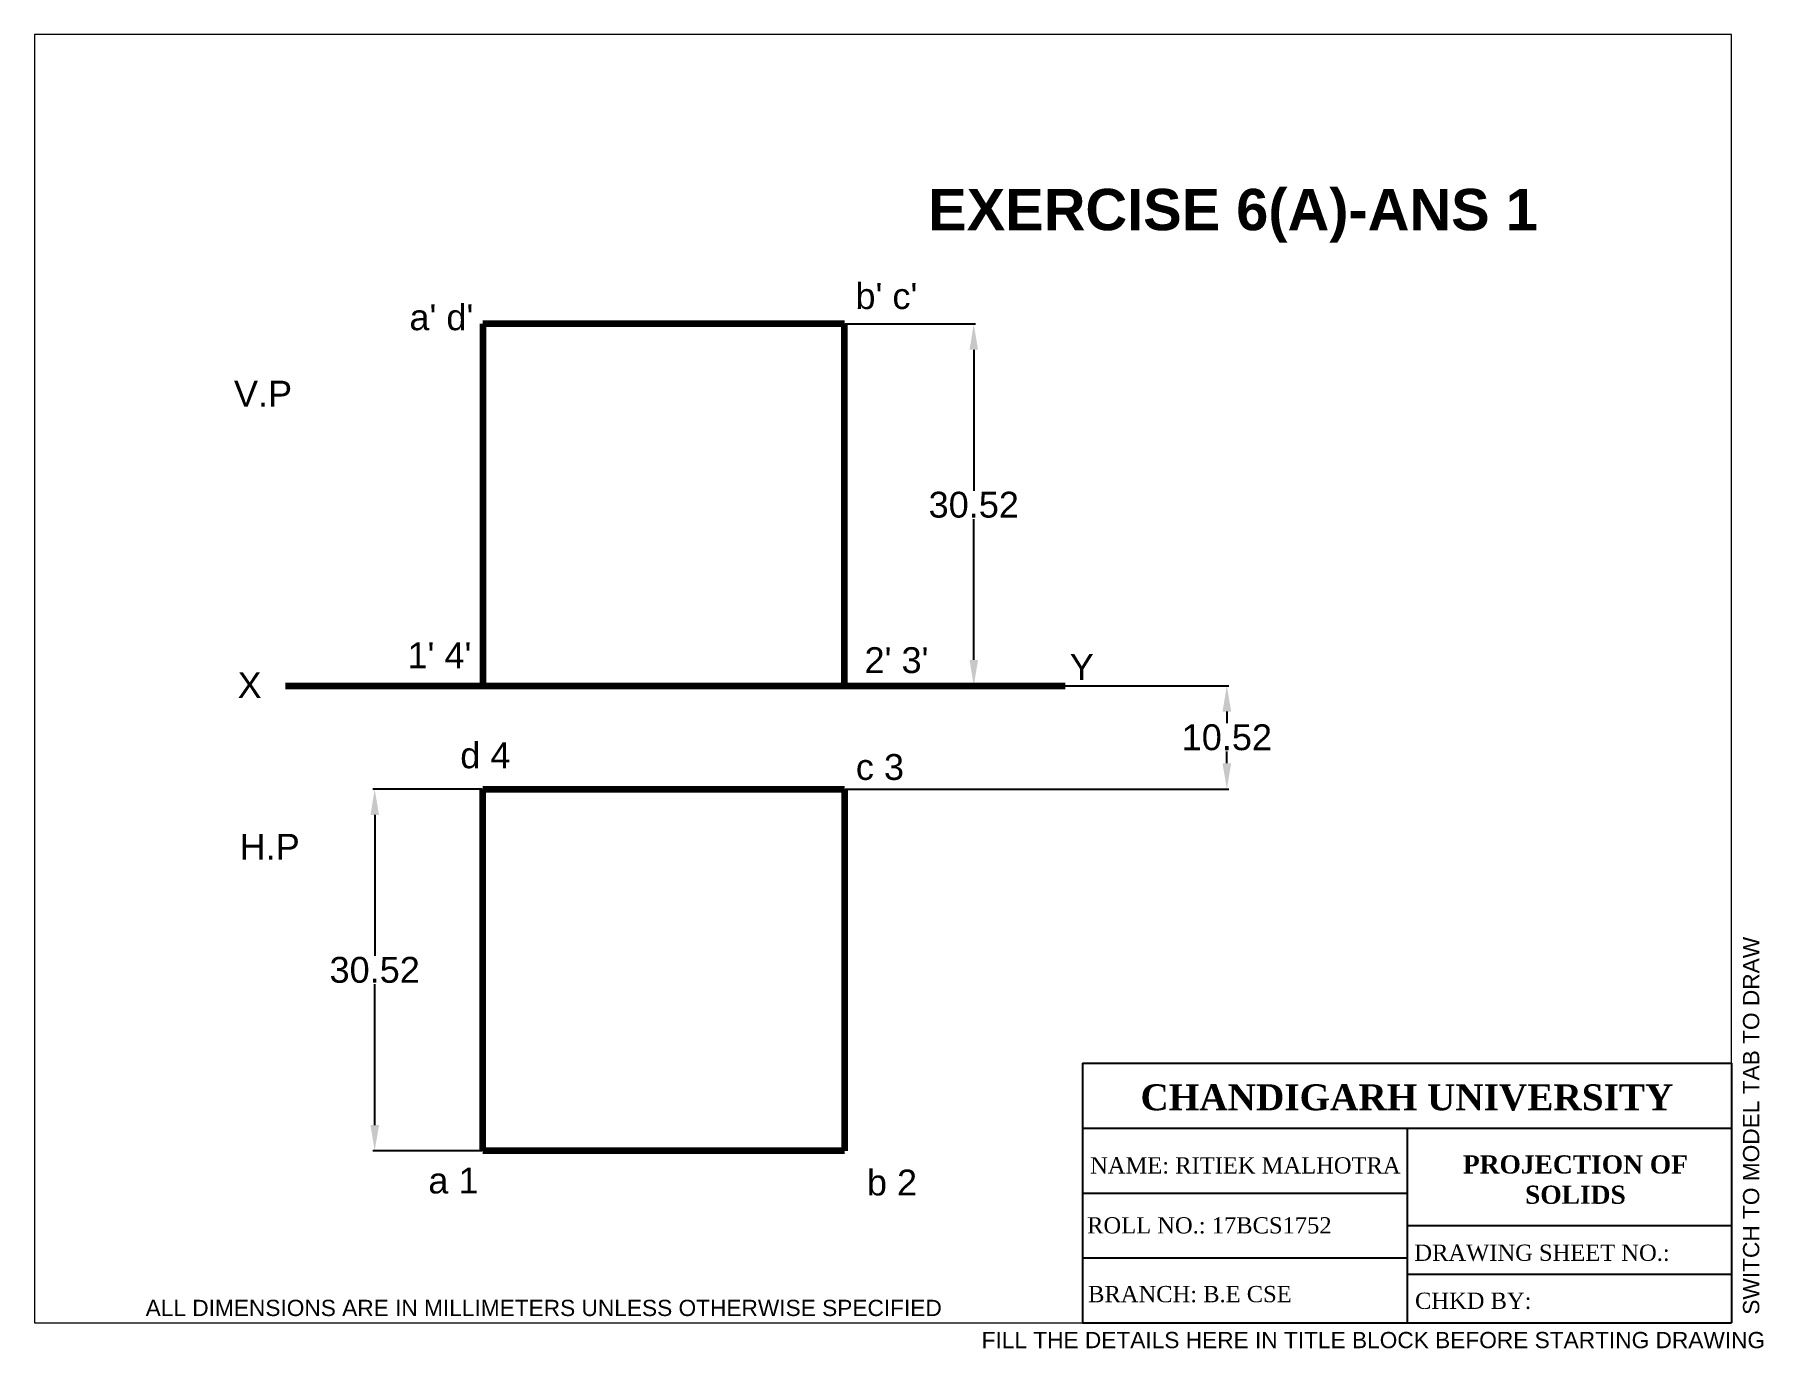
# Paper-space layout 'Layout1' of a CAD drawing. Header units: millimetres. Extents: x 0 to 266, y -4 to 198.
# The model-space entities are those that its viewports show. They can reach past a viewport. Long polylines and large blocks are cut down to what shows.
import ezdxf

# ---------------------------------------------------------------- set-up
doc = ezdxf.new("R2010")
doc.units = ezdxf.units.MM
doc.linetypes.add('ACAD_ISO08W100', pattern=[36, 24, -3, 6, -3])
doc.layers.add('Comments', color=10, linetype='Continuous', lineweight=13, plot=False)
doc.layers.add('thick continuous', color=7, linetype='Continuous', lineweight=30)
doc.styles.get("Standard").update_dxf_attribs({"font": 'arial.ttf'})
doc.dimstyles.get("Standard").update_dxf_attribs({"dimtxt": 2.5, "dimasz": 2.5, "dimexe": 0.18, "dimexo": 0.0625, "dimgap": 0.09, "dimtad": 0, "dimtih": 1, "dimtoh": 1, "dimdec": 1, "dimzin": 0, "dimdsep": 46, "dimtxsty": 'Standard', "dimcen": 0.09, "dimadec": 0, "dimazin": 0, "dimtfac": 1, "dimtdec": 1, "dimtofl": 0, "dimtmove": 0, "dimatfit": 3, "dimfxl": 1, "dimtolj": 1, "dimtzin": 0, "dimarcsym": 0})

# ---------------------------------------------------------------- blocks, each defined once
blk = doc.blocks.new('*D0')
at = {"layer": 'Defpoints', "color": 0}
for p in [(42.88, 182.96), (42.88, 147.96), (55.39, 147.96)]:
    blk.add_point(p, dxfattribs=at)
at = {"layer": 'thick continuous', "color": 0, "lineweight": -2}
for p, q in [((42.95, 182.96), (55.57, 182.96)), ((55.39, 180.46), (55.39, 166.83)), ((55.39, 150.46), (55.39, 164.09)), ((42.95, 147.96), (55.57, 147.96))]:
    blk.add_line(p, q, dxfattribs=at)
at = {"layer": 'thick continuous', "color": 0}
for points in [[(55.81, 180.46), (54.98, 180.46), (55.39, 182.96)], [(54.98, 150.46), (55.81, 150.46), (55.39, 147.96)]]:
    blk.add_solid(points, dxfattribs=at)
at = {"layer": 'thick continuous', "color": 0, "insert": (55.39, 165.46), "char_height": 2.5, "attachment_point": 5}
blk.add_mtext('\\A1;30.52', dxfattribs=at)
blk = doc.blocks.new('*D1')
at = {"layer": 'Defpoints', "color": 0}
for p in [(42.88, 147.96), (79.88, 147.96), (42.88, 137.96)]:
    blk.add_point(p, dxfattribs=at)
at = {"layer": 'thick continuous', "color": 0, "lineweight": -2}
for p, q in [((42.95, 147.96), (80.06, 147.96)), ((79.88, 145.46), (79.88, 144.33)), ((79.88, 140.46), (79.88, 141.59)), ((42.95, 137.96), (80.06, 137.96))]:
    blk.add_line(p, q, dxfattribs=at)
at = {"layer": 'thick continuous', "color": 0}
for points in [[(80.3, 145.46), (79.46, 145.46), (79.88, 147.96)], [(79.46, 140.46), (80.3, 140.46), (79.88, 137.96)]]:
    blk.add_solid(points, dxfattribs=at)
at = {"layer": 'thick continuous', "color": 0, "insert": (79.88, 142.96), "char_height": 2.5, "attachment_point": 5}
blk.add_mtext('\\A1;10.52', dxfattribs=at)
blk = doc.blocks.new('*D2')
at = {"layer": 'Defpoints', "color": 0}
for p in [(-2.58, 137.96), (7.88, 137.96), (7.88, 102.96)]:
    blk.add_point(p, dxfattribs=at)
at = {"layer": 'thick continuous', "color": 0, "lineweight": -2}
for p, q in [((7.82, 137.96), (-2.76, 137.96)), ((-2.58, 135.46), (-2.58, 121.83)), ((-2.58, 105.46), (-2.58, 119.09)), ((7.82, 102.96), (-2.76, 102.96))]:
    blk.add_line(p, q, dxfattribs=at)
at = {"layer": 'thick continuous', "color": 0}
for points in [[(-2.16, 135.46), (-2.99, 135.46), (-2.58, 137.96)], [(-2.99, 105.46), (-2.16, 105.46), (-2.58, 102.96)]]:
    blk.add_solid(points, dxfattribs=at)
at = {"layer": 'thick continuous', "color": 0, "insert": (-2.58, 120.46), "char_height": 2.5, "attachment_point": 5}
blk.add_mtext('\\A1;30.52', dxfattribs=at)

msp = doc.modelspace()

# ---------------------------------------------------------------- linework, layer by layer
at = {"layer": 'thick continuous', "lineweight": 100}
for p, q in [((42.88, 182.96), (7.88, 182.96)), ((7.88, 182.96), (7.88, 147.96)), ((42.88, 147.96), (42.88, 182.96)), ((-11.2, 147.96), (64.23, 147.96)), ((7.88, 137.96), (42.88, 137.96)), ((7.88, 102.96), (7.88, 137.96)), ((42.88, 137.96), (42.88, 102.96)), ((42.88, 102.96), (7.88, 102.96))]:
    msp.add_line(p, q, dxfattribs=at)
at = {"layer": 'thick continuous'}
msp.add_line((7.88, 147.96), (42.88, 147.96), dxfattribs=at)

# ---------------------------------------------------------------- texts
at = {"layer": 'thick continuous', "attachment_point": 1}
for s, width, insert, char_height in [('{\\fArial|b1|i0|c0|p34;EXERCISE 6(A)-ANS 1}', 59.4277, (50.98, 196.03), 4), ("b' c'", 20.3037, (43.94, 186.91), 2.5), ("a' d' ", 20.3037, (0.78, 184.86), 2.5), ('V.P', 20.3037, (-16.2, 177.47), 2.5), ("1' 4'", 20.3037, (0.59, 152.15), 2.5), ("2' 3'", 20.3037, (44.82, 151.69), 2.5), ('Y', 20.3037, (64.68, 151.03), 2.5), ('X', 20.3037, (-15.85, 149.27), 2.5), ('d 4', 20.3037, (5.7, 142.48), 2.5), ('c 3', 20.3037, (43.98, 141.35), 2.5), ('H.P', 20.3037, (-15.65, 133.63), 2.5), ('a 1', 20.3037, (2.61, 101.34), 2.5), ('b 2', 20.3037, (45.05, 101.15), 2.5)]:
    msp.add_mtext_dynamic_manual_height_columns(s, width=width, gutter_width=12.5, heights=[0], dxfattribs=dict(at, insert=insert, char_height=char_height))

# ---------------------------------------------------------------- dimensions: what is measured, and where the dimension line sits
at = {"layer": 'thick continuous'}
for base, p1, p2, text, picture, middle in [((55.39, 147.96), (42.88, 182.96), (42.88, 147.96), '30.52', '*D0', (55.39, 165.46)), ((79.88, 147.96), (42.88, 137.96), (42.88, 147.96), '10.52', '*D1', (79.88, 142.96)), ((-2.58, 137.96), (7.88, 102.96), (7.88, 137.96), '30.52', '*D2', (-2.58, 120.46))]:
    dim = msp.add_linear_dim(base=base, p1=p1, p2=p2, angle=90, text=text, dimstyle='Standard', dxfattribs=at)
    dim.commit()
    dim.dimension.update_dxf_attribs({"geometry": picture, "text_midpoint": middle})

psp = doc.layouts.get("Layout1")

# ---------------------------------------------------------------- linework, layer by layer
for p, q in [((161.41, 40), (261.41, 40)), ((161.41, 40), (161.41, 0)), ((261.41, 40), (261.41, 0)), ((161.41, 30), (261.41, 30)), ((161.41, 30), (194.27, 30)), ((211.41, 30), (211.41, 0)), ((161.41, 20), (211.41, 20)), ((211.41, 15), (261.41, 15)), ((161.41, 10), (211.41, 10)), ((211.41, 7.5), (261.41, 7.5)), ((161.41, 0), (261.41, 0))]:
    psp.add_line(p, q)

# ---------------------------------------------------------------- texts
at = {"attachment_point": 1}
for s, width, gutter_width, insert, char_height in [('\\pxqc;{\\fTimes New Roman|b1|i0|c0|p18;CHANDIGARH UNIVERSITY}', 80.8177, 40, (170.98, 36.75), 4), ('{\\pxqc;\\fTimes New Roman|b1|i0|c0|p18;PROJECTION OF SOLIDS}', 46.4985, 46.5, (214.1, 25.81), 2.8)]:
    psp.add_mtext_dynamic_manual_height_columns(s, width=width, gutter_width=gutter_width, heights=[0], dxfattribs=dict(at, insert=insert, char_height=char_height))
at = {"linetype": 'ACAD_ISO08W100', "lineweight": 100, "insert": (162.59, 25.51), "char_height": 2.5, "attachment_point": 1}
psp.add_mtext_dynamic_manual_height_columns('{\\fTimes New Roman|b0|i0|c0|p18;NAME: RITIEK MALHOTRA}', width=58.7751, gutter_width=58.78, heights=[2.61], dxfattribs=at).dxf.set("width", 45.3199)
at = {"linetype": 'ACAD_ISO08W100', "lineweight": 100, "char_height": 2.5, "attachment_point": 1}
for s, width, gutter_width, heights, insert in [('{\\fTimes New Roman|b0|i0|c0|p18;ROLL NO.: 17BCS1752}', 45.3199, 45.32, [0], (162.13, 16.28)), ('{\\fTimes New Roman|b0|i0|c0|p18;DRAWING SHEET NO.:}', 45.3199, 25, [0], (212.54, 12.06)), ('{\\fTimes New Roman|b0|i0|c0|p18;BRANCH: B.E CSE}', 45.3199, 45.32, [2.56], (162.28, 5.69)), ('{\\fTimes New Roman|b0|i0|c0|p18;CHKD BY: }', 47.9779, 25, [0], (212.64, 4.66))]:
    psp.add_mtext_dynamic_manual_height_columns(s, width=width, gutter_width=gutter_width, heights=heights, dxfattribs=dict(at, insert=insert))
at = {"layer": 'Comments'}
psp.add_text('SWITCH TO MODEL TAB TO DRAW', height=2.5, rotation=90, dxfattribs=at).set_placement((265.66, 1.26))
psp.add_text('FILL THE DETAILS HERE IN TITLE BLOCK BEFORE STARTING DRAWING', height=2.5, dxfattribs=at).set_placement((145.88, -3.89))
at = {"layer": 'thick continuous'}
psp.add_text('ALL DIMENSIONS ARE IN MILLIMETERS UNLESS OTHERWISE SPECIFIED', height=2.5, dxfattribs=at).set_placement((17.11, 1.06))

# ---------------------------------------------------------------- viewports
psp.add_viewport(center=(130.71, 99.21), size=(261.41, 198.4125), view_center_point=(46.62, 148.64), view_height=124.6437, dxfattribs=at)

doc.saveas('drawing.dxf')
